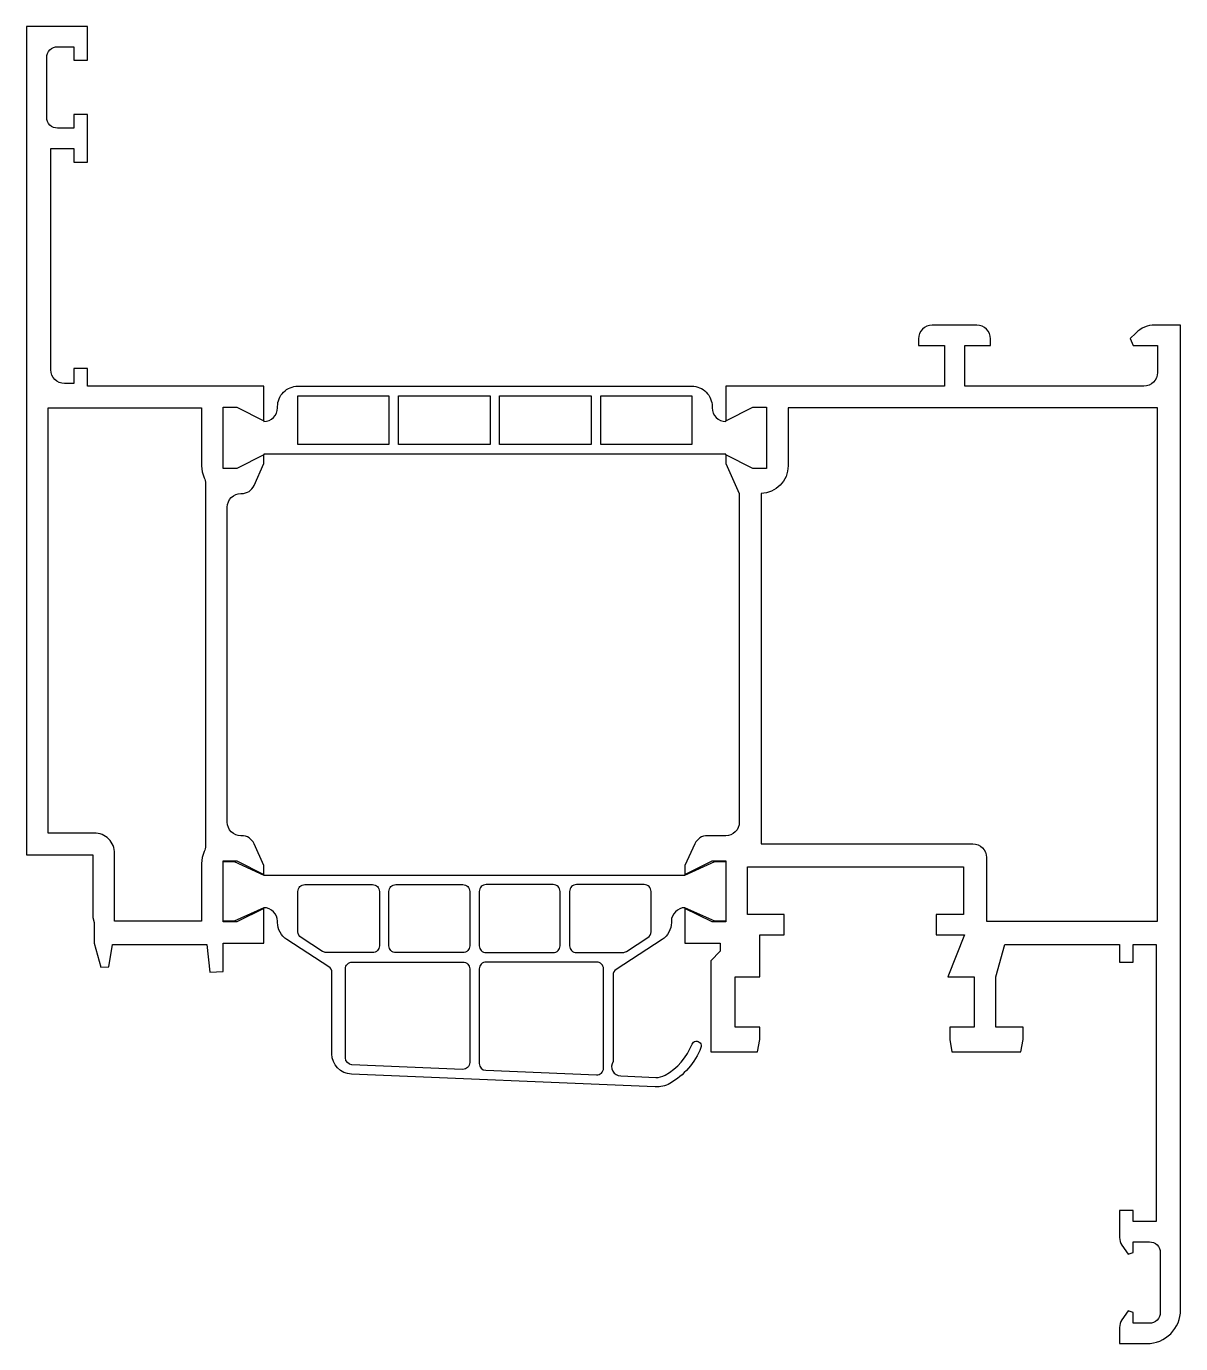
# Model space of a CAD drawing. Header units: millimetres. Extents: x -75 to 10, y -5 to 92.
import ezdxf

# ---------------------------------------------------------------- set-up
doc = ezdxf.new("R2010")
doc.units = ezdxf.units.MM

msp = doc.modelspace()

# ---------------------------------------------------------------- linework, layer by layer
for points in [[(-68.938, 22.748), (-68.647, 24.4), (-61.7, 24.4), (-61.498, 22.351), (-60.5, 22.4), (-60.5, 24.5), (-57.5, 24.5), (-57.5, 27.05), (-59.5, 26.05), (-60.5, 26.05), (-60.5, 30.55), (-59.5, 30.55), (-57.5, 29.55), (-57.5, 30.2), (-58.234, 31.814, 0.294108), (-59.144, 32.4), (-59.2, 32.4, -0.414214), (-60.2, 33.4), (-60.2, 56.6, -0.414214), (-59.2, 57.6), (-59.144, 57.6, 0.294108), (-58.234, 58.186), (-57.5, 59.8), (-57.5, 60.45), (-59.5, 59.45), (-60.5, 59.45), (-60.5, 63.95), (-59.5, 63.95), (-57.5, 62.95), (-57.5, 65.5), (-70.5, 65.5), (-70.5, 66.8), (-71.5, 66.8), (-71.5, 65.7), (-72.2, 65.7, -0.414214), (-73.2, 66.7), (-73.2, 83), (-71.5, 83), (-71.5, 82), (-70.5, 82), (-70.5, 85.5), (-71.5, 85.5), (-71.5, 84.5), (-72.7, 84.5, -0.414214), (-73.5, 85.3), (-73.5, 89.7, -0.414214), (-72.7, 90.5), (-71.5, 90.5), (-71.5, 89.5), (-70.5, 89.5), (-70.5, 92), (-75, 92), (-75, 31), (-70.1, 31), (-70.1, 26.373), (-70, 26), (-70, 24.5), (-69.524, 22.722), (-68.938, 22.748)], [(-26.5, 30.2), (-26.5, 29.55), (-24.5, 30.55), (-23.5, 30.55), (-23.5, 26.05), (-24.5, 26.05), (-26.5, 27.05), (-26.5, 24.5), (-23.9, 24.5), (-23.9, 23.9), (-24.6, 23.2), (-24.6, 16.5), (-21.159, 16.5), (-21, 17.4), (-21, 18.3), (-22.8, 18.3), (-22.8, 22), (-21, 22), (-21, 25.1), (-19.2, 25.1), (-19.2, 26.6), (-21.9, 26.6), (-21.9, 30.1), (-6, 30.1), (-6, 26.6), (-8, 26.6), (-8, 25.1), (-5.905, 25.1), (-7.143, 22), (-5.2, 22), (-5.2, 18.3), (-7, 18.3), (-7, 17.4), (-6.841, 16.5), (-1.759, 16.5), (-1.6, 17.4), (-1.6, 18.3), (-3.6, 18.3), (-3.6, 22), (-2.957, 24.4), (5.5, 24.4), (5.5, 23.1), (6.5, 23.1), (6.5, 24.4), (8.2, 24.4), (8.2, 4), (6.5, 4), (6.5, 4.8), (5.5, 4.8), (5.5, 2.814, 0.153102), (5.679, 2.243), (6.135, 1.586), (6.5, 1.7), (6.5, 2.5), (7.7, 2.5, -0.414214), (8.5, 1.7), (8.5, -2.7, -0.414214), (7.7, -3.5), (6.5, -3.5), (6.5, -2.7), (6.135, -2.586), (5.679, -3.243, 0.153102), (5.5, -3.814), (5.5, -5), (7.5, -5, 0.414214), (10, -2.5), (10, 70), (8.104, 70, 0.198912), (6.69, 69.414), (6.288, 69.012), (6.5, 68.5), (8.3, 68.5), (8.3, 66.5, -0.414214), (7.3, 65.5), (-5.9, 65.5), (-5.9, 68.5), (-4, 68.5), (-4, 69, 0.414214), (-5, 70), (-8.3, 70, 0.414214), (-9.3, 69), (-9.3, 68.5), (-7.4, 68.5), (-7.4, 65.5), (-23.5, 65.5), (-23.5, 62.95), (-21.5, 63.95), (-20.5, 63.95), (-20.5, 59.45), (-21.5, 59.45), (-23.5, 60.45), (-23.5, 59.8), (-22.5, 57.6), (-22.5, 33.4, -0.414214), (-23.5, 32.4), (-24.856, 32.4, 0.294108), (-25.766, 31.814), (-26.5, 30.2)], [(-57.5, 62.9, 0.414214), (-56.5, 63.9), (-56.5, 64, -0.414214), (-55, 65.5), (-26, 65.5, -0.414214), (-24.5, 64), (-24.5, 63.9, 0.414214), (-23.5, 62.9), (-23.5, 62.95), (-21.5, 63.95), (-20.5, 63.95), (-20.5, 59.45), (-21.5, 59.45), (-23.5, 60.45), (-23.5, 60.5), (-57.5, 60.5), (-57.5, 60.45), (-59.5, 59.45), (-60.5, 59.45), (-60.5, 63.95), (-59.5, 63.95), (-57.5, 62.95), (-57.5, 62.9)], [(-61.898, 31.237, 0.112281), (-62.1, 30.35), (-62.1, 26.1), (-68.5, 26.1), (-68.5, 31.1, 0.414214), (-70, 32.6), (-73.4, 32.6), (-73.4, 63.9), (-62.1, 63.9), (-62.1, 59.65, 0.112281), (-61.898, 58.763, -0.112281), (-61.8, 58.331), (-61.8, 31.669, -0.112281), (-61.898, 31.237)], [(-20.9, 57.601), (-20.9, 31.8), (-5.3, 31.8, -0.414214), (-4.3, 30.8), (-4.3, 26.1), (8.3, 26.1), (8.3, 63.9), (-18.9, 63.9), (-18.9, 59.65, -0.407087), (-20.9, 57.601)], [(-28.183, 24.754), (-31.572, 22.553, 0.253968), (-31.8, 22.134), (-31.8, 15.769, 0.569247), (-31.229, 14.709), (-28.654, 14.601, 0.139453), (-27.963, 14.767, 0.173382), (-25.976, 17.054, -1), (-25.324, 16.8, -0.173382), (-27.62, 14.157, -0.139453), (-28.684, 13.902), (-51.063, 14.84, -0.401995), (-52.5, 16.339), (-52.5, 22.329, 0.253968), (-52.728, 22.748), (-55.817, 24.754, -0.253968), (-56.5, 26.012), (-56.5, 26.1, 0.414214), (-57.5, 27.1), (-57.5, 27.1), (-57.5, 27.1), (-57.5, 27.1), (-59.7, 26.1), (-60.5, 26.1), (-60.5, 30.5), (-59.7, 30.5), (-57.5, 29.5), (-26.5, 29.5), (-24.3, 30.5), (-23.5, 30.5), (-23.5, 26.1), (-24.3, 26.1), (-26.5, 27.1, 0.414214), (-27.5, 26.1), (-27.5, 26.012, -0.253968), (-28.183, 24.754)], [(-53.187, 23.881), (-54.772, 24.91, -0.253968), (-55, 25.33), (-55, 28.3, -0.414214), (-54.5, 28.8), (-49.5, 28.8, -0.414214), (-49, 28.3), (-49, 24.3, -0.414214), (-49.5, 23.8), (-52.914, 23.8, -0.144993), (-53.187, 23.881)], [(-48.3, 28.3, -0.414214), (-47.8, 28.8), (-42.85, 28.8, -0.414214), (-42.35, 28.3), (-42.35, 24.3, -0.414214), (-42.85, 23.8), (-47.8, 23.8, -0.414214), (-48.3, 24.3), (-48.3, 28.3)], [(-41.65, 28.3), (-41.65, 24.3, 0.414214), (-41.15, 23.8), (-36.2, 23.8, 0.414214), (-35.7, 24.3), (-35.7, 28.3, 0.414214), (-36.2, 28.8), (-41.15, 28.8, 0.414214), (-41.65, 28.3)], [(-30.813, 23.881), (-29.228, 24.91, 0.253968), (-29, 25.33), (-29, 28.3, 0.414214), (-29.5, 28.8), (-34.5, 28.8, 0.414214), (-35, 28.3), (-35, 24.3, 0.414214), (-34.5, 23.8), (-31.086, 23.8, 0.144993), (-30.813, 23.881)], [(-42.871, 15.197), (-51.021, 15.539, -0.401995), (-51.5, 16.038), (-51.5, 22.6, -0.414214), (-51, 23.1), (-42.85, 23.1, -0.414214), (-42.35, 22.6), (-42.35, 15.697, -0.426538), (-42.871, 15.197)], [(-41.171, 15.126), (-33.021, 14.784, 0.426538), (-32.5, 15.284), (-32.5, 22.6, 0.414214), (-33, 23.1), (-41.15, 23.1, 0.414214), (-41.65, 22.6), (-41.65, 15.625, 0.401995), (-41.171, 15.126)]]:
    msp.add_lwpolyline(points, format="xyb", close=True)
for points in [[(-55, 64.8), (-48.3, 64.8), (-48.3, 61.2), (-55, 61.2), (-55, 64.8)], [(-47.6, 64.8), (-40.85, 64.8), (-40.85, 61.2), (-47.6, 61.2), (-47.6, 64.8)], [(-40.15, 64.8), (-33.4, 64.8), (-33.4, 61.2), (-40.15, 61.2), (-40.15, 64.8)], [(-32.7, 64.8), (-26, 64.8), (-26, 61.2), (-32.7, 61.2), (-32.7, 64.8)]]:
    msp.add_lwpolyline(points, close=True)

doc.saveas('drawing.dxf')
